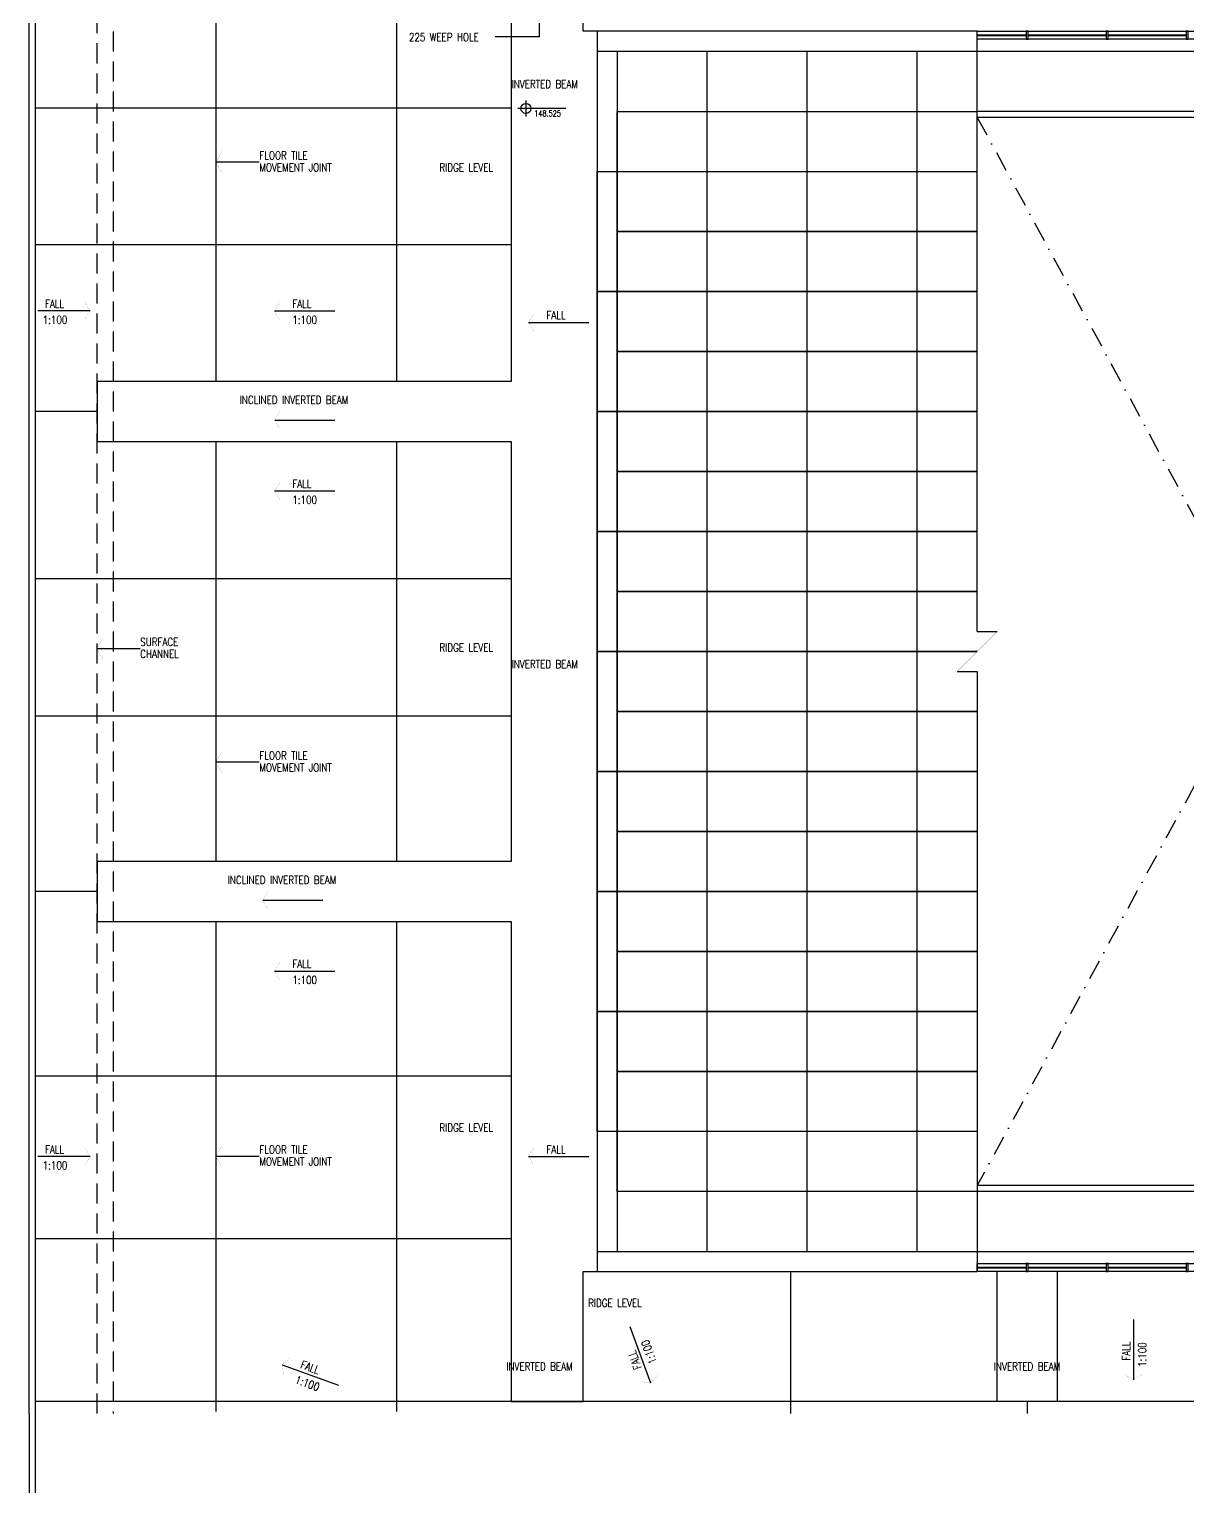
# Model space of a CAD drawing. Header units: millimetres. Extents: x -68474 to 336700, y -113450 to 53663.
# Drawn here: x -30950 to -1986, y -20080 to 16354 of the extents above; entities that cross this region are included whole.
import ezdxf

# ---------------------------------------------------------------- set-up
doc = ezdxf.new("R2010")
doc.units = ezdxf.units.MM
doc.header["$LTSCALE"] = 1000
doc.linetypes.add('S3148a$0$DASHDOT', pattern=[1, 0.5, -0.25, 0, -0.25])
doc.linetypes.add('S3148a$0$DASHED', pattern=[0.75, 0.5, -0.25])
for name, color, linetype in [('S3148a$0$23', 7, 'Continuous'), ('S3148a$0$27', 7, 'Continuous'), ('S3148a$0$35', 7, 'Continuous'), ('S3148a$0$7', 7, 'Continuous'), ('s4148a$0$23', 7, 'Continuous')]:
    doc.layers.add(name, color=color, linetype=linetype)
doc.styles.add('S3148a$0$STANDARD', font='SIMPLEX')

# ---------------------------------------------------------------- blocks, each defined once
blk = doc.blocks.new('S3148a$0$ARROW')
at = {"layer": 'S3148a$0$7', "color": 3, "linetype": 'Continuous', "const_width": 0.005}
blk.add_lwpolyline([(-0.433, 0.25), (0, 0), (0.433, 0.25)], dxfattribs=at)
blk = doc.blocks.new('S3148a$0$LEVEL')
at = {"layer": 'S3148a$0$35', "color": 2, "linetype": 'Continuous'}
for p, q in [((1, 0), (-0.2, 0)), ((0, 0.2), (0, -0.2))]:
    blk.add_line(p, q, dxfattribs=at)
blk.add_circle((0, 0), 0.125, dxfattribs=at)
at = {"layer": 'S3148a$0$35', "color": 2, "linetype": 'Continuous', "style": 'S3148a$0$STANDARD', "width": 0.8}
for tag, p in [('TAG2', (0.2063, 0.05)), ('TAG1', (0.2063, -0.2))]:
    blk.add_attdef(tag, p, '', height=0.15, dxfattribs=at)

msp = doc.modelspace()

# ---------------------------------------------------------------- linework, layer by layer
at = {"layer": 'S3148a$0$23', "linetype": 'Continuous'}
for p, q in [((-30949.9, -18249.9), (-30949.9, 17850.1)), ((-30799.9, 17850.1), (-30799.9, -18249.9)), ((7250.1, 14300.1), (-7249.9, 14300.1)), ((7250.1, 14150.1), (-7249.9, 14150.1)), ((7250.1, -12549.9), (-7249.9, -12549.9)), ((7250.1, -12699.9), (-7249.9, -12699.9))]:
    msp.add_line(p, q, dxfattribs=at)
at = {"layer": 'S3148a$0$23', "linetype": 'S3148a$0$DASHDOT'}
for p, q in [((7250.1, 14150.1), (-7249.9, -12549.9)), ((-7249.9, 14150.1), (7250.1, -12549.9))]:
    msp.add_line(p, q, dxfattribs=at)
at = {"layer": 'S3148a$0$23', "linetype": 'Continuous'}
for points in [[(-7249.9, 16300.1), (7250.1, 16300.1), (7250.1, 16100.1), (-7249.9, 16100.1)], [(-7249.9, 16300.1), (-6024.9, 16300.1), (-6024.9, 16205.1), (-7249.9, 16205.1)], [(-7249.9, 16195.1), (-6024.9, 16195.1), (-6024.9, 16100.1), (-7249.9, 16100.1)], [(-6024.9, 16100.1), (-5974.9, 16100.1), (-5974.9, 16300.1), (-6024.9, 16300.1)], [(-5974.9, 16300.1), (-4024.9, 16300.1), (-4024.9, 16205.1), (-5974.9, 16205.1)], [(-5974.9, 16195.1), (-4024.9, 16195.1), (-4024.9, 16100.1), (-5974.9, 16100.1)], [(-4024.9, 16100.1), (-3974.9, 16100.1), (-3974.9, 16300.1), (-4024.9, 16300.1)], [(-3974.9, 16300.1), (-2024.9, 16300.1), (-2024.9, 16205.1), (-3974.9, 16205.1)], [(-3974.9, 16195.1), (-2024.9, 16195.1), (-2024.9, 16100.1), (-3974.9, 16100.1)], [(-2024.9, 16100.1), (-1974.9, 16100.1), (-1974.9, 16300.1), (-2024.9, 16300.1)], [(-7249.9, -14499.9), (7250.1, -14499.9), (7250.1, -14699.9), (-7249.9, -14699.9)], [(-7249.9, -14499.9), (-6024.9, -14499.9), (-6024.9, -14594.9), (-7249.9, -14594.9)], [(-6024.9, -14699.9), (-5974.9, -14699.9), (-5974.9, -14499.9), (-6024.9, -14499.9)], [(-5974.9, -14499.9), (-4024.9, -14499.9), (-4024.9, -14594.9), (-5974.9, -14594.9)], [(-4024.9, -14699.9), (-3974.9, -14699.9), (-3974.9, -14499.9), (-4024.9, -14499.9)], [(-3974.9, -14499.9), (-2024.9, -14499.9), (-2024.9, -14594.9), (-3974.9, -14594.9)], [(-2024.9, -14699.9), (-1974.9, -14699.9), (-1974.9, -14499.9), (-2024.9, -14499.9)], [(-7249.9, -14604.9), (-6024.9, -14604.9), (-6024.9, -14699.9), (-7249.9, -14699.9)], [(-5974.9, -14604.9), (-4024.9, -14604.9), (-4024.9, -14699.9), (-5974.9, -14699.9)], [(-3974.9, -14604.9), (-2024.9, -14604.9), (-2024.9, -14699.9), (-3974.9, -14699.9)]]:
    msp.add_lwpolyline(points, close=True, dxfattribs=at)
at = {"layer": 'S3148a$0$27', "linetype": 'Continuous'}
for p, q in [((-7249.9, 1300.1), (-7249.9, 16300.1)), ((-16749.9, 15800.1), (-7249.9, 15800.1)), ((-16249.9, 15800.1), (-16249.9, -14199.9)), ((-13999.9, -14199.9), (-13999.9, 15800.1)), ((-11499.9, -14199.9), (-11499.9, 15800.1)), ((-8749.9, -14199.9), (-8749.9, 15800.1)), ((-16249.9, 14300.1), (-7249.9, 14300.1)), ((-16749.9, 12800.1), (-7249.9, 12800.1)), ((-16249.9, 11300.1), (-7249.9, 11300.1)), ((-16749.9, 9800.1), (-7249.9, 9800.1)), ((-16249.9, 8300.1), (-7249.9, 8300.1)), ((-16749.9, 6800.1), (-7249.9, 6800.1)), ((-16249.9, 5300.1), (-7249.9, 5300.1)), ((-16749.9, 3800.1), (-7249.9, 3800.1)), ((-16249.9, 2300.1), (-7249.9, 2300.1)), ((-7249.9, 1300.1), (-6749.9, 1300.1)), ((-16749.9, 800.1), (-7249.9, 800.1)), ((-7749.9, 300.1), (-7249.9, 300.1)), ((-7249.9, 300.2), (-7249.9, -14699.9)), ((-16249.9, -699.9), (-7249.9, -699.9)), ((-16749.9, -2199.9), (-7249.9, -2199.9)), ((-16249.9, -3699.9), (-7249.9, -3699.9)), ((-16749.9, -5199.9), (-7249.9, -5199.9)), ((-16249.9, -6699.9), (-7249.9, -6699.9)), ((-16749.9, -8199.9), (-7249.9, -8199.9)), ((-16249.9, -9699.9), (-7249.9, -9699.9)), ((-16749.9, -14199.9), (-7249.9, -14199.9))]:
    msp.add_line(p, q, dxfattribs=at)
for points in [[(-7249.9, 16300.1), (-16749.9, 16300.1), (-16749.9, -14699.9), (-7249.9, -14699.9)], [(-7249.9, 11300.1), (-16249.9, 11300.1), (-16249.9, 14300.1)], [(-7249.9, 9800.1), (-16749.9, 9800.1), (-16749.9, 12800.1)], [(-7249.9, 8300.1), (-16249.9, 8300.1), (-16249.9, 11300.1)], [(-7249.9, 6800.1), (-16749.9, 6800.1), (-16749.9, 9800.1)], [(-7249.9, 5300.1), (-16249.9, 5300.1), (-16249.9, 8300.1)], [(-7249.9, 3800.1), (-16749.9, 3800.1), (-16749.9, 6800.1)], [(-7249.9, 2300.1), (-16249.9, 2300.1), (-16249.9, 5300.1)], [(-7249.9, 800.1), (-16749.9, 800.1), (-16749.9, 3800.1)], [(-7249.9, -699.9), (-16249.9, -699.9), (-16249.9, 2300.1)], [(-7249.9, -2199.9), (-16749.9, -2199.9), (-16749.9, 800.1)], [(-7249.9, -3699.9), (-16249.9, -3699.9), (-16249.9, -699.9)], [(-7249.9, -5199.9), (-16749.9, -5199.9), (-16749.9, -2199.9)], [(-7249.9, -6699.9), (-16249.9, -6699.9), (-16249.9, -3699.9)], [(-7249.9, -8199.9), (-16749.9, -8199.9), (-16749.9, -5199.9)], [(-7249.9, -9699.9), (-16249.9, -9699.9), (-16249.9, -6699.9)], [(-7249.9, -11199.9), (-16749.9, -11199.9), (-16749.9, -8199.9)], [(-7249.9, -12699.9), (-16249.9, -12699.9), (-16249.9, -9699.9)]]:
    msp.add_lwpolyline(points, dxfattribs=at)
at = {"layer": 'S3148a$0$27', "linetype": 'Continuous', "const_width": 5}
msp.add_lwpolyline([(-7749.9, 300.1), (-6749.9, 1300.1)], dxfattribs=at)
at = {"layer": 'S3148a$0$7', "color": 15, "linetype": 'Continuous'}
for p, q in [((-26283.2, 17850.1), (-26283.2, 7550.1)), ((-21766.5, 17850.1), (-21766.5, 7550.1)), ((-18899.9, 14382.7), (-30799.9, 14382.7)), ((-18899.9, 10966.4), (-30799.9, 10966.4)), ((-29249.9, 6800.1), (-30799.9, 6800.1)), ((-26283.2, 6050.1), (-26283.2, -4449.9)), ((-21766.5, 6050.1), (-21766.5, -4449.9)), ((-18899.9, 2616.8), (-30799.9, 2616.8)), ((-18899.9, -816.6), (-30799.9, -816.6)), ((-29249.9, -5199.9), (-30799.9, -5199.9)), ((-26283.2, -5949.9), (-26283.2, -18199.9)), ((-21766.5, -5949.9), (-21766.5, -18199.9)), ((-18899.9, -9816.6), (-30799.9, -9816.6)), ((-18899.9, -13883.2), (-30799.9, -13883.2)), ((-11921.7, -14699.9), (-11921.7, -18249.9)), ((31000.1, -17949.9), (-30799.9, -17949.9)), ((-5999.9, -17949.9), (-5999.9, -18249.9))]:
    msp.add_line(p, q, dxfattribs=at)
at = {"layer": 'S3148a$0$7', "color": 14, "linetype": 'Continuous'}
for p, q in [((-7249.9, 15800.1), (7250.1, 15800.1)), ((-7249.9, -14199.9), (7250.1, -14199.9))]:
    msp.add_line(p, q, dxfattribs=at)
at = {"layer": 'S3148a$0$7', "color": 3, "linetype": 'Continuous'}
for p, q in [((-25196.1, 13029), (-26283.2, 13029)), ((-29427.7, 9311.2), (-30729.6, 9311.2)), ((-24814.5, 9311.2), (-23312.6, 9311.2)), ((-18463.8, 9025.2), (-16961.9, 9025.2)), ((-24810.9, 6583.6), (-23309, 6583.6)), ((-24814.5, 4811.2), (-23312.6, 4811.2)), ((-28173.7, 868), (-29260.8, 868)), ((-25196.1, -1971), (-26283.2, -1971)), ((-25110.9, -5416.4), (-23609, -5416.4)), ((-24814.5, -7188.8), (-23312.6, -7188.8)), ((-29427.7, -11824.8), (-30729.6, -11824.8)), ((-25196.1, -11821), (-26283.2, -11821)), ((-18463.8, -11824.8), (-16961.9, -11824.8)), ((-3347.5, -15900.3), (-3347.5, -17402.2)), ((-15408.9, -17492.4), (-15922.6, -16081.1)), ((-24625.7, -17026.9), (-23214.3, -17540.6))]:
    msp.add_line(p, q, dxfattribs=at)
for points in [[(-16749.9, 16300.1), (-17099.9, 16300.1), (-17099.9, 17850.1), (-18899.9, 17850.1), (-18899.9, 7550.1), (-29249.9, 7550.1), (-29249.9, 6050.1), (-18899.9, 6050.1), (-18899.9, -4449.9), (-29249.9, -4449.9), (-29249.9, -5949.9), (-18899.9, -5949.9), (-18899.9, -17949.9), (-17099.9, -17949.9), (-17099.9, -14699.9), (-16749.9, -14699.9)], [(-5249.9, -14699.9), (-5249.9, -17949.9), (-6749.9, -17949.9), (-6749.9, -14699.9)]]:
    msp.add_lwpolyline(points, dxfattribs=at)
at = {"layer": 'S3148a$0$7', "color": 1, "linetype": 'S3148a$0$DASHED'}
msp.add_lwpolyline([(-29249.9, -18249.9), (-29249.9, 17799.1), (-28849.9, 17799.1), (-28849.9, -18249.9)], dxfattribs=at)
at = {"layer": 'S3148a$0$7', "color": 1, "linetype": 'Continuous'}
msp.add_lwpolyline([(-18199.9, 16962.6), (-18199.9, 16160.7), (-19298, 16160.7)], dxfattribs=at)
at = {"layer": 's4148a$0$23', "color": 1, "linetype": 'Continuous'}
for points in [[(-30949.9, -18249.9), (-30949.9, -24834), (-30020.4, -26756.4)], [(-30799.9, -18249.9), (-30799.9, -24799.9), (-29798.5, -26870.9)]]:
    msp.add_lwpolyline(points, dxfattribs=at)

# ---------------------------------------------------------------- block references
at = {"xscale": 999.9979999999999, "yscale": 999.9979999999999, "zscale": 1000}
msp.add_blockref('S3148a$0$LEVEL', (-18531.8, 14373.3), dxfattribs=at).add_auto_attribs({'TAG1': '148.525'})
at = {"zscale": 1000}
for p, xscale, yscale, rotation in [((-26283.2, 13029), 600, 600, 270), ((-29427.7, 9311.2), 499.999, -499.999, 270), ((-24814.5, 9311.2), 499.999, 499.999, 270), ((-18463.8, 9025.2), 499.999, 499.999, 270), ((-24810.9, 6583.6), 499.999, 499.999, 270), ((-24814.5, 4811.2), 499.999, 499.999, 270), ((-29260.8, 868), 600, 600, 270), ((-26283.2, -1971), 600, 600, 270), ((-25110.9, -5416.4), 499.999, 499.999, 270), ((-24814.5, -7188.8), 499.999, 499.999, 270), ((-29427.7, -11824.8), 499.999, -499.999, 270), ((-26283.2, -11821), 600, 600, 270), ((-18463.8, -11824.8), 499.999, 499.999, 270), ((-24625.7, -17026.9), 500.0010000000001, 500.0010000000001, 250.000117), ((-15408.9, -17492.4), 500.001, 500.001, 19.999883)]:
    msp.add_blockref('S3148a$0$ARROW', p, dxfattribs=dict(at, xscale=xscale, yscale=yscale, rotation=rotation))
at = {"xscale": 499.999, "yscale": 499.999, "zscale": 1000}
msp.add_blockref('S3148a$0$ARROW', (-3347.5, -17402.1), dxfattribs=at)

# ---------------------------------------------------------------- texts
at = {"layer": 'S3148a$0$7', "color": 1, "linetype": 'Continuous', "style": 'S3148a$0$STANDARD', "width": 0.8}
msp.add_text('225 WEEP HOLE', height=200, dxfattribs=at).set_placement((-21456.9, 16054.1))
at = {"layer": 'S3148a$0$7', "color": 3, "linetype": 'Continuous', "style": 'S3148a$0$STANDARD', "width": 0.8}
for s, p in [('INVERTED BEAM', (-18890.9, 14883)), ('FLOOR TILE', (-25196.1, 13099)), ('MOVEMENT JOINT', (-25196.1, 12799)), ('RIDGE LEVEL', (-20696.1, 12799)), ('FALL', (-30553.2, 9389.5)), ('FALL', (-24371, 9389.5)), ('1:100', (-30612, 8989.5)), ('1:100', (-24371, 8989.5)), ('FALL', (-18020.3, 9103.5)), ('INCLINED INVERTED BEAM', (-25686.8, 6988)), ('FALL', (-24371, 4889.5)), ('1:100', (-24371, 4489.5)), ('SURFACE', (-28173.7, 938)), ('CHANNEL', (-28173.7, 638)), ('RIDGE LEVEL', (-20696.1, 799)), ('INVERTED BEAM', (-18890.9, 383)), ('FLOOR TILE', (-25196.1, -1901)), ('MOVEMENT JOINT', (-25196.1, -2201)), ('INCLINED INVERTED BEAM', (-25986.8, -5012)), ('FALL', (-24371, -7110.5)), ('1:100', (-24371, -7510.5)), ('RIDGE LEVEL', (-20696.1, -11201)), ('FALL', (-30553.2, -11746.5)), ('FLOOR TILE', (-25196.1, -11751)), ('FALL', (-18020.3, -11746.5)), ('1:100', (-30612, -12146.5)), ('MOVEMENT JOINT', (-25196.1, -12051)), ('RIDGE LEVEL', (-16978.5, -15584.5)), ('INVERTED BEAM', (-19024.2, -17171.5)), ('INVERTED BEAM', (-6836.3, -17171.5))]:
    msp.add_text(s, height=200, dxfattribs=at).set_placement(p)
for s, rotation, p in [('FALL', 110, (-15634, -17102.4)), ('1:100', 110, (-15258.2, -16965.5)), ('FALL', 90, (-3425.8, -16925.8)), ('1:100', 90, (-3025.8, -17084.6)), ('FALL', 340, (-24182.1, -17105.1)), ('1:100', 340, (-24318.9, -17480.9))]:
    msp.add_text(s, height=200, rotation=rotation, dxfattribs=at).set_placement(p)

doc.saveas('drawing.dxf')
